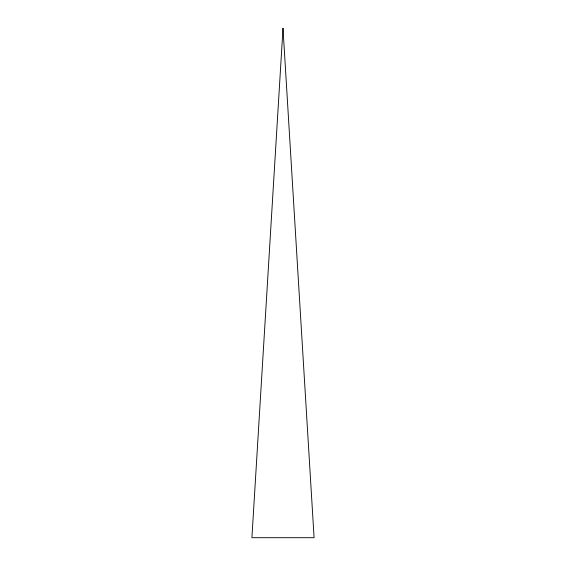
<?xml version="1.0" encoding="UTF-8"?>
<svg xmlns="http://www.w3.org/2000/svg" width="566" height="566" viewBox="0 0 566 566"><rect width="100%" height="100%" fill="white"/><g stroke="black" fill="none" stroke-linecap="round" stroke-linejoin="round"><path stroke-width="0.85" d="M283 28.3L251.912 537.7L314.088 537.7L283 28.3"/></g></svg>
